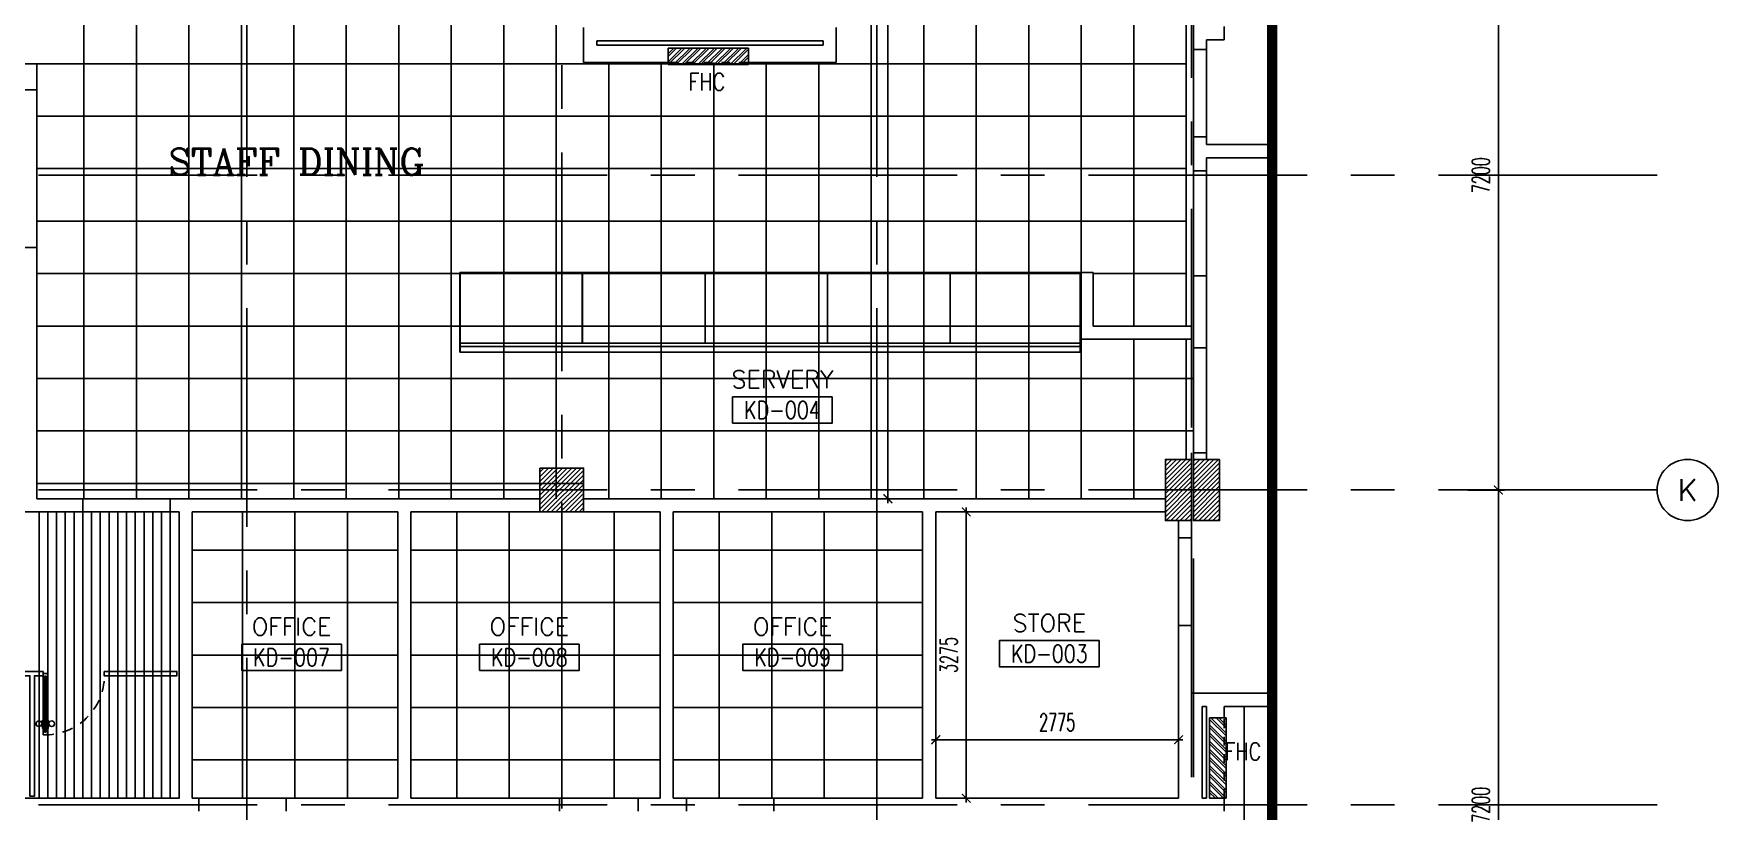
# Model space of a CAD drawing. Extents: x 417820 to 418166, y 43448 to 43632.
# Drawn here: x 417892.66 to 417911.92, y 43507.62 to 43516.51 of the extents above; entities that cross this region are included whole.
import ezdxf
from ezdxf.enums import TextEntityAlignment as Align

# ---------------------------------------------------------------- set-up
doc = ezdxf.new("R2010")
doc.units = 0
doc.header["$MEASUREMENT"] = 0
doc.header["$PDMODE"] = 3
doc.header["$PDSIZE"] = 0.1
for name, pattern in [('CENTER2', [1.125, 0.75, -0.125, 0.125, -0.125]), ('CENTERX2', [4, 2.5, -0.5, 0.5, -0.5]), ('HIDDEN', [0.375, 0.25, -0.125])]:
    doc.linetypes.add(name, pattern=pattern)
doc.layers.get('0').update_dxf_attribs({"linetype": 'CONTINUOUS'})
doc.layers.get('DEFPOINTS').update_dxf_attribs({"linetype": 'CONTINUOUS'})
for name, color, linetype in [('AX', 6, 'CONTINUOUS'), ('AX-CR', 2, 'CONTINUOUS'), ('AX-DIM', 4, 'CONTINUOUS'), ('AX-TXT', 4, 'CONTINUOUS'), ('AXES', 11, 'CENTERX2'), ('CEILING', 4, 'CONTINUOUS'), ('COL', 2, 'CONTINUOUS'), ('DIM', 4, 'CONTINUOUS'), ('DOOR', 11, 'CONTINUOUS'), ('ELEV', 2, 'CONTINUOUS'), ('FHC', 2, 'CONTINUOUS'), ('HAT', 8, 'CONTINUOUS'), ('PART', 9, 'CONTINUOUS'), ('RM-BOX', 11, 'CONTINUOUS'), ('RM-NAME', 11, 'CONTINUOUS'), ('RM-NO', 11, 'CONTINUOUS'), ('SLOPE', 8, 'CONTINUOUS'), ('WALL', 2, 'CONTINUOUS')]:
    doc.layers.add(name, color=color, linetype=linetype)
doc.styles.add('ROMANC', font='romanc', dxfattribs={"height": 0.1})
doc.styles.add('ROMANS', font='ROMANS.shx', dxfattribs={"width": 0.6})
doc.dimstyles.new('STANDARD in', dxfattribs={"dimtxt": 0.2, "dimasz": 0.1, "dimexe": 0.07, "dimexo": 0.05, "dimgap": 0.1, "dimtad": 1, "dimdec": 0, "dimlfac": 1000, "dimzin": 0, "dimdsep": 46, "dimtxsty": 'ROMANS', "dimblk": 'ARCHTICK', "dimcen": 0.05, "dimdle": 0.05, "dimclrd": 4, "dimclre": 4, "dimclrt": 2, "dimadec": 0, "dimazin": 0, "dimtfac": 1, "dimtdec": 0, "dimtmove": 2, "dimatfit": 3, "dimldrblk": 'ARCHTICK', "dimfxl": 0, "dimtolj": 1, "dimtzin": 0, "dimarcsym": 0})

# ---------------------------------------------------------------- blocks, each defined once
blk = doc.blocks.new('RM1')
at = {"layer": 'RM-BOX'}
blk.add_lwpolyline([(570, -200), (-570, -200), (-570, -500), (570, -500)], close=True, dxfattribs=at)
at = {"layer": 'RM-NAME', "style": 'ROMANS'}
for tag, p in [('ROOMNAME1', (0, 324)), ('ROOMNAME2', (0, 0))]:
    blk.add_attdef(tag, text='', height=200, dxfattribs=at).set_placement(p, align=Align.MIDDLE)
at = {"layer": 'RM-NO', "style": 'ROMANS', "width": 0.8}
blk.add_attdef('ROOMNO', text='', height=200, dxfattribs=at).set_placement((0, -350), align=Align.MIDDLE)
blk = doc.blocks.new('*X43')
at = {"color": 0}
for p, q in [((203889, 55131), (204359, 55601)), ((203889, 55184), (204306, 55601)), ((203889, 55237), (204253, 55601)), ((203889, 55290), (204199, 55601)), ((203889, 55343), (204146, 55601)), ((203889, 55396), (204093, 55601)), ((203889, 55449), (204040, 55601)), ((203889, 55502), (203987, 55601)), ((203889, 55555), (203934, 55601)), ((203912, 55101), (204389, 55578)), ((203965, 55101), (204389, 55525)), ((204018, 55101), (204389, 55472)), ((204071, 55101), (204389, 55419)), ((204124, 55101), (204389, 55366)), ((204177, 55101), (204389, 55313)), ((204230, 55101), (204389, 55260)), ((204283, 55101), (204389, 55207)), ((204336, 55101), (204389, 55154))]:
    blk.add_line(p, q, dxfattribs=at)
blk = doc.blocks.new('_ARCHTICK')
at = {"color": 0, "linetype": 'ByBlock', "const_width": 0.15}
blk.add_lwpolyline([(-0.5, -0.5), (0.5, 0.5)], dxfattribs=at)
blk = doc.blocks.new('*D172')
at = {"layer": 'DEFPOINTS', "color": 0}
for p in [(417901.159, 43525.444), (417901.159, 43511.194), (417902.425, 43511.194)]:
    blk.add_point(p, dxfattribs=at)
at = {"layer": 'DIM', "color": 4, "lineweight": -2}
for p, q in [((417901.209, 43525.444), (417902.495, 43525.444)), ((417902.425, 43525.494), (417902.425, 43511.144)), ((417901.209, 43511.194), (417902.495, 43511.194))]:
    blk.add_line(p, q, dxfattribs=at)
at = {"layer": 'DIM', "color": 4, "lineweight": -2, "xscale": 0.1, "yscale": 0.1, "zscale": 0.1}
for p, rotation in [((417902.425, 43525.444), 90), ((417902.425, 43511.194), 270)]:
    blk.add_blockref('_ARCHTICK', p, dxfattribs=dict(at, rotation=rotation))
at = {"layer": 'DIM', "color": 2, "insert": (417902.225, 43518.319), "char_height": 0.2, "attachment_point": 5, "rotation": 90, "style": 'ROMANS'}
blk.add_mtext('\\A1;14250', dxfattribs=at)
blk = doc.blocks.new('*D173')
at = {"layer": 'DEFPOINTS', "color": 0}
for p in [(417904.049, 43511.044), (417903.32, 43507.769), (417904.049, 43507.769)]:
    blk.add_point(p, dxfattribs=at)
at = {"layer": 'DIM', "color": 4, "lineweight": -2}
for p, q in [((417903.999, 43511.044), (417903.25, 43511.044)), ((417903.32, 43511.094), (417903.32, 43507.719)), ((417903.999, 43507.769), (417903.25, 43507.769))]:
    blk.add_line(p, q, dxfattribs=at)
at = {"layer": 'DIM', "color": 4, "lineweight": -2, "xscale": 0.1, "yscale": 0.1, "zscale": 0.1}
for p, rotation in [((417903.32, 43511.044), 90), ((417903.32, 43507.769), 270)]:
    blk.add_blockref('_ARCHTICK', p, dxfattribs=dict(at, rotation=rotation))
at = {"layer": 'DIM', "color": 2, "insert": (417903.12, 43509.407), "char_height": 0.2, "attachment_point": 5, "rotation": 90, "style": 'ROMANS'}
blk.add_mtext('\\A1;3275', dxfattribs=at)
blk = doc.blocks.new('*D174')
at = {"layer": 'DEFPOINTS', "color": 0}
for p in [(417902.972, 43508.438), (417902.972, 43508.438), (417905.747, 43508.438)]:
    blk.add_point(p, dxfattribs=at)
at = {"layer": 'DIM', "color": 4, "lineweight": -2}
for p, q in [((417902.972, 43508.488), (417902.972, 43508.508)), ((417905.747, 43508.488), (417905.747, 43508.508)), ((417905.797, 43508.438), (417902.922, 43508.438))]:
    blk.add_line(p, q, dxfattribs=at)
at = {"layer": 'DIM', "color": 4, "lineweight": -2, "xscale": 0.1, "yscale": 0.1, "zscale": 0.1, "rotation": 180}
blk.add_blockref('_ARCHTICK', (417902.972, 43508.438), dxfattribs=at)
at = {"layer": 'DIM', "color": 4, "lineweight": -2, "xscale": 0.1, "yscale": 0.1, "zscale": 0.1}
blk.add_blockref('_ARCHTICK', (417905.747, 43508.438), dxfattribs=at)
at = {"layer": 'DIM', "color": 2, "insert": (417904.359, 43508.638), "char_height": 0.2, "attachment_point": 5, "style": 'ROMANS'}
blk.add_mtext('\\A1;2775', dxfattribs=at)
blk = doc.blocks.new('AXL')
at = {"layer": 'AX-CR'}
blk.add_circle((-350, 0), 350, dxfattribs=at)
at = {"layer": 'AX-TXT', "style": 'ROMANS'}
blk.add_attdef('AX', text='', height=250, dxfattribs=at).set_placement((-350, 0), align=Align.MIDDLE)
blk = doc.blocks.new('*D192')
at = {"layer": 'AX-DIM', "color": 4, "linetype": 'ByBlock', "lineweight": -2}
for p, q in [((417909.052, 43518.494), (417909.472, 43518.494)), ((417909.402, 43511.244), (417909.402, 43518.544)), ((417909.052, 43511.294), (417909.472, 43511.294))]:
    blk.add_line(p, q, dxfattribs=at)
at = {"layer": 'DEFPOINTS', "color": 0, "linetype": 'ByBlock'}
for p in [(417909.002, 43518.494), (417909.402, 43518.494), (417909.002, 43511.294)]:
    blk.add_point(p, dxfattribs=at)
at = {"layer": 'AX-DIM', "color": 4, "linetype": 'ByBlock', "lineweight": -2, "xscale": 0.1, "yscale": 0.1, "zscale": 0.1}
for p, rotation in [((417909.402, 43518.494), 90), ((417909.402, 43511.294), 270)]:
    blk.add_blockref('_ARCHTICK', p, dxfattribs=dict(at, rotation=rotation))
at = {"layer": 'AX-DIM', "color": 2, "linetype": 'ByBlock', "insert": (417909.202, 43514.894), "char_height": 0.2, "attachment_point": 5, "rotation": 90, "style": 'ROMANS'}
blk.add_mtext('\\A1;7200', dxfattribs=at)
blk = doc.blocks.new('*D193')
at = {"layer": 'AX-DIM', "color": 4, "linetype": 'ByBlock', "lineweight": -2}
for p, q in [((417909.052, 43511.294), (417909.472, 43511.294)), ((417909.402, 43504.044), (417909.402, 43511.344)), ((417909.052, 43504.094), (417909.472, 43504.094))]:
    blk.add_line(p, q, dxfattribs=at)
at = {"layer": 'DEFPOINTS', "color": 0, "linetype": 'ByBlock'}
for p in [(417909.002, 43511.294), (417909.402, 43511.294), (417909.002, 43504.094)]:
    blk.add_point(p, dxfattribs=at)
at = {"layer": 'AX-DIM', "color": 4, "linetype": 'ByBlock', "lineweight": -2, "xscale": 0.1, "yscale": 0.1, "zscale": 0.1}
for p, rotation in [((417909.402, 43511.294), 90), ((417909.402, 43504.094), 270)]:
    blk.add_blockref('_ARCHTICK', p, dxfattribs=dict(at, rotation=rotation))
at = {"layer": 'AX-DIM', "color": 2, "linetype": 'ByBlock', "insert": (417909.202, 43507.694), "char_height": 0.2, "attachment_point": 5, "rotation": 90, "style": 'ROMANS'}
blk.add_mtext('\\A1;7200', dxfattribs=at)

msp = doc.modelspace()

# ---------------------------------------------------------------- hatches: boundary and pattern name
at = {"layer": 'FHC', "linetype": 'ByBlock', "ltscale": 0.3}
h = msp.add_hatch(dxfattribs=at)
h.set_pattern_fill('ANSI32', color=11, scale=175, style=0)
h.set_pattern_definition([(44.999998, (417667.715424, 43485.108035), (-0.046403885, 0.046403882), []), (44.999998, (417667.74636, 43485.108035), (-0.046403885, 0.046403882), [])])
h.paths.add_polyline_path([(417900.8316, 43516.159), (417900.8316, 43516.349), (417899.9116, 43516.349), (417899.9116, 43516.159)])
h.paths.add_polyline_path([(417899.699, 43515.7379), (417899.699, 43516.1587), (417899.9615, 43516.1587), (417899.9615, 43515.7379)], flags=9)
h = msp.add_hatch(dxfattribs=at)
h.set_pattern_fill('ANSI32', color=11, scale=175, angle=90, style=0)
h.set_pattern_definition([(135, (417937.34262, 43275.572956), (-0.046403882, -0.046403882), []), (135, (417937.34262, 43275.60389), (-0.046403882, -0.046403882), [])])
h.paths.add_polyline_path([(417906.2916, 43508.6891), (417906.1016, 43508.6891), (417906.1016, 43507.7691), (417906.2916, 43507.7691)])
h.paths.add_polyline_path([(417906.7127, 43507.5565), (417906.2919, 43507.5565), (417906.2919, 43507.819), (417906.7127, 43507.819)], flags=9)
at = {"layer": 'HAT'}
h = msp.add_hatch(dxfattribs=at)
h.set_pattern_fill('ANSI31', color=256, scale=0.3, style=0)
h.set_pattern_definition([(45, (417522.151385, 43448.763322), (-0.0265165043, 0.0265165043), [])])
h.paths.add_polyline_path([(417905.8966, 43511.2943), (417905.8966, 43511.6443), (417905.5966, 43511.6443), (417905.5966, 43511.2943)])
h.paths.add_polyline_path([(417905.5966, 43510.9443), (417905.8966, 43510.9443), (417905.8966, 43511.2943), (417905.5966, 43511.2943)])
h = msp.add_hatch(dxfattribs=at)
h.set_pattern_fill('ANSI31', color=256, scale=0.3, style=0)
h.set_pattern_definition([(45, (417522.471385, 43448.763322), (-0.0265165043, 0.0265165043), [])])
h.paths.add_polyline_path([(417906.2166, 43511.2943), (417906.2166, 43511.6443), (417905.9166, 43511.6443), (417905.9166, 43511.2943)])
h.paths.add_polyline_path([(417905.9166, 43510.9443), (417906.2166, 43510.9443), (417906.2166, 43511.2943), (417905.9166, 43511.2943)])

# ---------------------------------------------------------------- linework, layer by layer
at = {"layer": 'AXES'}
for p, q in [((417898.6966, 43448.6529), (417898.6966, 43538.4875)), ((417905.8966, 43460.01), (417905.8966, 43538.1375)), ((417905.9166, 43460.01), (417905.9166, 43538.1375)), ((417895.0966, 43466.8743), (417895.0966, 43525.6943)), ((417902.2966, 43466.8743), (417902.2966, 43525.6943)), ((417911.2163, 43514.8943), (417889.6966, 43514.8943)), ((417911.2163, 43511.2943), (417889.6966, 43511.2943)), ((417911.2163, 43507.6943), (417889.6966, 43507.6943))]:
    msp.add_line(p, q, dxfattribs=at)
at = {"layer": 'CEILING'}
for p, q in [((417893.2341, 43525.4443), (417893.2341, 43511.1943)), ((417893.8341, 43525.4443), (417893.8341, 43511.1943)), ((417894.4341, 43525.4443), (417894.4341, 43511.1943)), ((417895.0341, 43525.4443), (417895.0341, 43511.1943)), ((417895.6341, 43525.4443), (417895.6341, 43511.1943)), ((417896.2341, 43525.4443), (417896.2341, 43511.1943)), ((417896.8341, 43525.4443), (417896.8341, 43511.1943)), ((417897.4341, 43525.4443), (417897.4341, 43511.1943)), ((417898.0341, 43525.4443), (417898.0341, 43511.1943)), ((417902.2341, 43525.4443), (417902.2341, 43511.1943)), ((417902.8341, 43525.4443), (417902.8341, 43511.1943)), ((417903.4341, 43525.4443), (417903.4341, 43511.1943)), ((417904.0341, 43525.4443), (417904.0341, 43511.1943)), ((417904.6341, 43525.4443), (417904.6341, 43511.1943)), ((417905.2341, 43525.4443), (417905.2341, 43513.1693)), ((417898.6341, 43518.2443), (417898.6341, 43511.1943)), ((417905.8341, 43518.1443), (417905.8341, 43513.1693)), ((417892.6966, 43516.1693), (417905.8341, 43516.1693)), ((417899.2341, 43516.182), (417899.2341, 43511.1943)), ((417899.8341, 43516.182), (417899.8341, 43511.1943)), ((417900.4341, 43516.182), (417900.4341, 43511.1943)), ((417901.0341, 43516.182), (417901.0341, 43511.1943)), ((417901.6341, 43516.182), (417901.6341, 43511.1943)), ((417892.6966, 43515.5693), (417905.8341, 43515.5693)), ((417892.6966, 43514.9693), (417905.8341, 43514.9693)), ((417892.6966, 43514.3693), (417905.8341, 43514.3693)), ((417892.6966, 43513.7693), (417904.6341, 43513.7693)), ((417904.7716, 43513.7693), (417905.8341, 43513.7693)), ((417892.6966, 43513.1693), (417904.6341, 43513.1693)), ((417904.7716, 43513.1693), (417905.8341, 43513.1693)), ((417905.2341, 43513.0193), (417905.2341, 43511.1943)), ((417905.8341, 43513.0193), (417905.8341, 43511.6443)), ((417892.6966, 43512.5693), (417905.9166, 43512.5693)), ((417892.6966, 43511.9693), (417905.9166, 43511.9693)), ((417892.6966, 43511.3693), (417898.9466, 43511.3693)), ((417892.7216, 43511.0443), (417892.7216, 43507.7693)), ((417892.8216, 43511.0443), (417892.8216, 43507.7693)), ((417892.9216, 43511.0443), (417892.9216, 43507.7693)), ((417893.0216, 43511.0443), (417893.0216, 43507.7693)), ((417893.1216, 43511.0443), (417893.1216, 43507.7693)), ((417893.2216, 43511.0443), (417893.2216, 43507.7693)), ((417893.3216, 43511.0443), (417893.3216, 43507.7693)), ((417893.4216, 43511.0443), (417893.4216, 43507.7693)), ((417893.5216, 43511.0443), (417893.5216, 43507.7693)), ((417893.6216, 43511.0443), (417893.6216, 43507.7693)), ((417893.7216, 43511.0443), (417893.7216, 43507.7693)), ((417893.8216, 43511.0443), (417893.8216, 43507.7693)), ((417893.9216, 43511.0443), (417893.9216, 43507.7693)), ((417894.0216, 43511.0443), (417894.0216, 43507.7693)), ((417894.1216, 43511.0443), (417894.1216, 43507.7693)), ((417894.2216, 43511.0443), (417894.2216, 43507.7693)), ((417895.0466, 43507.7693), (417895.0466, 43511.0443)), ((417895.6466, 43507.7693), (417895.6466, 43511.0443)), ((417896.2466, 43507.7693), (417896.2466, 43511.0443)), ((417897.4966, 43511.0443), (417897.4966, 43507.7693)), ((417898.0966, 43511.0443), (417898.0966, 43507.7693)), ((417898.6966, 43511.0443), (417898.6966, 43507.7693)), ((417899.2966, 43511.0443), (417899.2966, 43507.7693)), ((417900.4966, 43511.0443), (417900.4966, 43507.7693)), ((417901.0966, 43511.0443), (417901.0966, 43507.7693)), ((417901.6966, 43511.0443), (417901.6966, 43507.7693)), ((417902.2966, 43511.0443), (417902.2966, 43507.7693)), ((417896.8216, 43510.6068), (417894.4716, 43510.6068)), ((417899.8216, 43510.6068), (417896.9716, 43510.6068)), ((417902.8216, 43510.6068), (417899.9716, 43510.6068)), ((417896.8216, 43510.0068), (417894.4716, 43510.0068)), ((417899.8216, 43510.0068), (417896.9716, 43510.0068)), ((417902.8216, 43510.0068), (417899.9716, 43510.0068)), ((417896.8216, 43509.4068), (417894.4716, 43509.4068)), ((417899.8216, 43509.4068), (417896.9716, 43509.4068)), ((417902.8216, 43509.4068), (417899.9716, 43509.4068)), ((417896.8216, 43508.8068), (417894.4716, 43508.8068)), ((417899.8216, 43508.8068), (417896.9716, 43508.8068)), ((417902.8216, 43508.8068), (417899.9716, 43508.8068)), ((417906.4966, 43504.3443), (417906.4966, 43508.8193)), ((417896.8216, 43508.2068), (417894.4716, 43508.2068)), ((417899.8216, 43508.2068), (417896.9716, 43508.2068)), ((417902.8216, 43508.2068), (417899.9716, 43508.2068))]:
    msp.add_line(p, q, dxfattribs=at)
msp.add_lwpolyline([(417890.9716, 43511.0443), (417894.3216, 43511.0443), (417894.3216, 43507.7693), (417890.9716, 43507.7693)], close=True, dxfattribs=at)
at = {"layer": 'COL'}
for points in [[(417905.8966, 43511.6443), (417905.8966, 43510.9443), (417905.5966, 43510.9443), (417905.5966, 43511.6443)], [(417906.2166, 43511.6443), (417906.2166, 43510.9443), (417905.9166, 43510.9443), (417905.9166, 43511.6443)], [(417898.4466, 43511.5443), (417898.4466, 43511.0443), (417898.9466, 43511.0443), (417898.9466, 43511.5443)]]:
    msp.add_lwpolyline(points, close=True, dxfattribs=at)
at = {"layer": 'DOOR', "linetype": 'ByBlock'}
for p, q in [((417892.768, 43509.1443), (417892.768, 43509.1943)), ((417892.818, 43509.1943), (417892.768, 43509.1943)), ((417892.768, 43509.1443), (417892.768, 43508.5443)), ((417892.785, 43509.1443), (417892.768, 43509.1443)), ((417892.785, 43509.1643), (417892.785, 43509.1443)), ((417892.801, 43509.1643), (417892.785, 43509.1643)), ((417892.785, 43509.1443), (417892.785, 43508.5443)), ((417892.801, 43509.1443), (417892.801, 43509.1643)), ((417892.801, 43509.1443), (417892.801, 43508.5443)), ((417892.818, 43509.1443), (417892.801, 43509.1443)), ((417892.818, 43509.1943), (417892.818, 43509.1443)), ((417892.818, 43508.5443), (417892.818, 43509.1443)), ((417892.7608, 43508.6541), (417892.7518, 43508.6541)), ((417892.7518, 43508.5893), (417892.7518, 43508.6541)), ((417892.7608, 43508.5893), (417892.7518, 43508.5893)), ((417892.7608, 43508.5893), (417892.7608, 43508.6541)), ((417892.768, 43508.5767), (417892.7608, 43508.5767)), ((417892.7608, 43508.5667), (417892.7608, 43508.5767)), ((417892.768, 43508.5667), (417892.7608, 43508.5667)), ((417892.768, 43508.5443), (417892.785, 43508.5443)), ((417892.768, 43508.5443), (417892.768, 43508.4943)), ((417892.768, 43508.4943), (417892.818, 43508.4943)), ((417892.818, 43508.4943), (417892.768, 43508.4943)), ((417892.785, 43508.5443), (417892.785, 43508.5243)), ((417892.785, 43508.5243), (417892.801, 43508.5243)), ((417892.801, 43508.5443), (417892.818, 43508.5443)), ((417892.801, 43508.5443), (417892.801, 43508.5243)), ((417892.818, 43508.5767), (417892.8252, 43508.5767)), ((417892.818, 43508.5667), (417892.8252, 43508.5667)), ((417892.818, 43508.5443), (417892.818, 43508.4943)), ((417892.8252, 43508.6541), (417892.8342, 43508.6541)), ((417892.8252, 43508.5893), (417892.8252, 43508.6541)), ((417892.8252, 43508.5893), (417892.8342, 43508.5893)), ((417892.8252, 43508.5667), (417892.8252, 43508.5767)), ((417892.8342, 43508.5893), (417892.8342, 43508.6541))]:
    msp.add_line(p, q, dxfattribs=at)
for centre in [(417892.7195, 43508.6217), (417892.8665, 43508.6217)]:
    msp.add_circle(centre, 0.0324, dxfattribs=at)
at = {"layer": 'DOOR', "linetype": 'HIDDEN', "ltscale": 0.5}
msp.add_arc((417892.793, 43509.1689), 0.675, 267.87745, 0.03923, dxfattribs=at)
at = {"layer": 'ELEV', "linetype": 'CENTER2', "const_width": 0.12}
msp.add_lwpolyline([(417906.8165, 43461.0859), (417906.8165, 43528.0943)], dxfattribs=at)
at = {"layer": 'FHC', "linetype": 'ByBlock', "ltscale": 0.3}
for p, q in [((417899.9116, 43516.349), (417900.8316, 43516.349)), ((417899.9116, 43516.159), (417899.9116, 43516.349)), ((417900.8316, 43516.349), (417900.8316, 43516.159)), ((417900.8316, 43516.159), (417899.9116, 43516.159)), ((417906.1016, 43507.7691), (417906.1016, 43508.6891)), ((417906.1016, 43508.6891), (417906.2916, 43508.6891)), ((417906.2916, 43508.6891), (417906.2916, 43507.7691)), ((417906.2916, 43507.7691), (417906.1016, 43507.7691))]:
    msp.add_line(p, q, dxfattribs=at)
at = {"layer": 'FHC', "color": 250, "linetype": 'HIDDEN', "ltscale": 0.25}
for p, q in [((417899.9213, 43516.182), (417900.8308, 43516.182)), ((417906.2666, 43507.7721), (417906.2666, 43508.6874))]:
    msp.add_line(p, q, dxfattribs=at)
at = {"layer": 'PART'}
msp.add_line((417892.768, 43509.1693), (417892.768, 43509.2193), dxfattribs=at)
msp.add_lwpolyline([(417892.768, 43509.2193), (417892.768, 43509.1693), (417892.668, 43509.1693), (417892.668, 43507.7923), (417892.618, 43507.7923), (417892.618, 43509.1693), (417892.518, 43509.1693), (417892.518, 43509.2193), (417892.768, 43509.2193)], dxfattribs=at)
msp.add_lwpolyline([(417893.468, 43509.2193), (417894.2986, 43509.2193), (417894.2986, 43509.1693), (417893.468, 43509.1689)], close=True, dxfattribs=at)
at = {"layer": 'SLOPE', "linetype": 'ByBlock'}
for p, q in [((417897.5308, 43513.782), (417898.9308, 43513.782)), ((417898.9308, 43513.782), (417897.5308, 43513.782)), ((417898.9308, 43513.782), (417897.5308, 43513.782)), ((417897.5308, 43513.782), (417898.9308, 43513.782)), ((417897.5308, 43513.782), (417897.5308, 43512.972)), ((417897.5308, 43512.872), (417897.5308, 43513.782)), ((417897.5349, 43512.972), (417897.5349, 43513.782)), ((417897.5349, 43513.782), (417897.5349, 43512.872)), ((417898.9308, 43512.972), (417898.9308, 43513.782)), ((417898.9308, 43512.972), (417898.9308, 43513.782)), ((417898.9308, 43512.972), (417898.9308, 43513.782)), ((417898.9308, 43512.972), (417898.9308, 43513.782)), ((417898.9308, 43512.972), (417898.9308, 43513.782)), ((417898.9308, 43512.972), (417898.9308, 43513.782)), ((417898.9349, 43513.782), (417898.9349, 43512.972)), ((417900.3349, 43513.782), (417898.9349, 43513.782)), ((417900.3349, 43513.782), (417898.9349, 43513.782)), ((417898.9349, 43513.782), (417898.9349, 43512.972)), ((417900.3349, 43513.782), (417904.6216, 43513.782)), ((417900.3349, 43512.972), (417900.3349, 43513.782)), ((417900.3349, 43512.9721), (417900.3349, 43513.782)), ((417900.3349, 43513.782), (417901.7349, 43513.782)), ((417900.3349, 43512.9721), (417900.3349, 43513.782)), ((417900.3349, 43512.972), (417900.3349, 43513.782)), ((417903.1349, 43513.7821), (417901.7349, 43513.7821)), ((417901.7349, 43513.7821), (417901.7349, 43512.9721)), ((417901.7349, 43512.972), (417901.7349, 43513.782)), ((417901.7349, 43512.9721), (417901.7349, 43513.782)), ((417901.7349, 43513.782), (417901.7349, 43512.9721)), ((417903.1349, 43512.9721), (417903.1349, 43513.7821)), ((417903.1349, 43513.7821), (417903.1349, 43512.9721)), ((417903.1349, 43513.7821), (417903.1349, 43512.9721)), ((417903.6849, 43513.7821), (417903.1349, 43513.7821)), ((417903.6849, 43513.7821), (417903.1349, 43513.7821)), ((417903.1349, 43512.972), (417903.1349, 43513.782)), ((417903.1349, 43512.9721), (417903.1349, 43513.782)), ((417904.6216, 43512.8721), (417904.6216, 43513.782)), ((417897.5308, 43512.972), (417898.9308, 43512.972)), ((417897.5308, 43512.972), (417898.9308, 43512.972)), ((417897.5308, 43512.972), (417898.9308, 43512.972)), ((417897.5308, 43512.972), (417898.9308, 43512.972)), ((417898.9349, 43512.972), (417897.5308, 43512.972)), ((417898.9309, 43512.937), (417897.5308, 43512.937)), ((417898.9349, 43512.972), (417897.5349, 43512.972)), ((417898.9309, 43512.937), (417897.5659, 43512.937)), ((417900.3349, 43512.972), (417898.9349, 43512.972)), ((417898.9349, 43512.972), (417900.3349, 43512.972)), ((417898.9349, 43512.972), (417900.3349, 43512.972)), ((417900.3349, 43512.972), (417898.9349, 43512.972)), ((417900.3349, 43512.937), (417898.9349, 43512.937)), ((417900.3349, 43512.937), (417898.9349, 43512.937)), ((417901.7349, 43512.9721), (417900.3349, 43512.9721)), ((417901.7349, 43512.9721), (417900.3349, 43512.9721)), ((417901.7349, 43512.9721), (417900.3349, 43512.9721)), ((417901.7349, 43512.9721), (417900.3349, 43512.9721)), ((417904.6216, 43512.9721), (417900.3349, 43512.9721)), ((417901.7349, 43512.9721), (417900.3349, 43512.9721)), ((417901.7349, 43512.9721), (417900.3349, 43512.9721)), ((417901.7349, 43512.9721), (417900.3349, 43512.9721)), ((417901.7349, 43512.9721), (417900.3349, 43512.9721)), ((417901.7349, 43512.9721), (417900.3349, 43512.9721)), ((417904.6216, 43512.9371), (417900.3349, 43512.9371)), ((417901.7349, 43512.9371), (417900.3349, 43512.9371)), ((417901.7349, 43512.9721), (417903.1349, 43512.9721)), ((417903.1349, 43512.9721), (417901.7349, 43512.9721)), ((417903.1349, 43512.9371), (417901.7349, 43512.9371)), ((417904.5349, 43512.9721), (417903.1349, 43512.9721)), ((417903.1349, 43512.9721), (417904.5349, 43512.9721)), ((417903.1349, 43512.9721), (417904.5349, 43512.9721)), ((417904.5349, 43512.9371), (417903.1349, 43512.9371)), ((417898.9309, 43512.872), (417897.5308, 43512.872)), ((417900.3349, 43512.872), (417898.9349, 43512.872)), ((417901.7349, 43512.8721), (417900.3349, 43512.8721)), ((417903.1349, 43512.8721), (417901.7349, 43512.8721)), ((417904.6216, 43512.8721), (417903.1349, 43512.8721))]:
    msp.add_line(p, q, dxfattribs=at)
at = {"layer": 'WALL'}
for p, q in [((417905.9166, 43516.3317), (417905.9166, 43518.1443)), ((417898.9466, 43516.182), (417898.9466, 43516.582)), ((417901.8348, 43516.582), (417901.8348, 43516.182)), ((417906.2666, 43516.4443), (417906.2666, 43516.5943)), ((417899.0966, 43516.432), (417901.6848, 43516.432)), ((417899.0966, 43516.432), (417899.0966, 43516.382)), ((417899.0966, 43516.382), (417901.6848, 43516.382)), ((417901.6848, 43516.432), (417901.6848, 43516.382)), ((417906.0666, 43516.4443), (417906.0666, 43516.3317)), ((417906.2666, 43516.4443), (417906.0666, 43516.4443)), ((417890.9716, 43516.1693), (417892.6966, 43516.1693)), ((417892.6966, 43516.1693), (417892.6966, 43515.8693)), ((417898.9466, 43516.182), (417899.9116, 43516.182)), ((417899.9116, 43516.182), (417899.9116, 43516.349)), ((417899.9116, 43516.349), (417900.8316, 43516.349)), ((417900.8316, 43516.349), (417900.8316, 43516.1817)), ((417900.8316, 43516.182), (417901.8348, 43516.182)), ((417906.0666, 43516.3317), (417905.9166, 43516.3317)), ((417905.9166, 43516.3317), (417905.9166, 43514.9443)), ((417906.0666, 43516.3317), (417906.0666, 43515.2443)), ((417892.5466, 43515.8693), (417892.6966, 43515.8693)), ((417892.6966, 43515.8693), (417892.6966, 43511.1943)), ((417906.0666, 43515.3317), (417905.9166, 43515.3317)), ((417906.8165, 43515.2443), (417906.0666, 43515.2443)), ((417906.8165, 43515.0943), (417906.0666, 43515.0943)), ((417906.0666, 43515.0943), (417906.0666, 43514.9443)), ((417905.9166, 43512.9193), (417905.9166, 43514.9443)), ((417906.0666, 43514.9443), (417905.9166, 43514.9443)), ((417906.0666, 43512.9193), (417906.0666, 43514.9443)), ((417892.5466, 43514.0693), (417892.6966, 43514.0693)), ((417904.6216, 43513.0193), (417904.6216, 43513.782)), ((417904.6216, 43513.782), (417904.7716, 43513.782)), ((417904.7716, 43513.1693), (417904.7716, 43513.782)), ((417906.0666, 43513.7443), (417905.9166, 43513.7443)), ((417905.8966, 43513.1693), (417904.7716, 43513.1693)), ((417905.8966, 43513.0193), (417905.8966, 43513.1693)), ((417905.8966, 43513.0193), (417904.6216, 43513.0193)), ((417905.8966, 43512.9193), (417905.8966, 43513.0193)), ((417905.9166, 43512.9193), (417906.0666, 43512.9193)), ((417905.9166, 43511.6443), (417905.9166, 43512.9193)), ((417906.0666, 43512.9193), (417906.0666, 43511.6443)), ((417905.8966, 43511.5443), (417905.8966, 43511.7193)), ((417905.9166, 43511.7193), (417906.0666, 43511.7193)), ((417892.6966, 43511.1943), (417893.2216, 43511.1943)), ((417893.2216, 43511.1943), (417898.4466, 43511.1943)), ((417893.2216, 43511.1943), (417893.2216, 43511.0443)), ((417894.2216, 43511.0443), (417894.2216, 43511.1943)), ((417905.5966, 43511.1943), (417898.9466, 43511.1943)), ((417891.7466, 43511.0443), (417893.2216, 43511.0443)), ((417894.2216, 43511.0443), (417894.3216, 43511.0443)), ((417894.3216, 43511.0443), (417894.3216, 43507.7693)), ((417894.4716, 43511.0443), (417894.4716, 43507.7693)), ((417894.4716, 43511.0443), (417896.8216, 43511.0443)), ((417896.8216, 43511.0443), (417896.8216, 43507.7693)), ((417896.9716, 43511.0443), (417896.9716, 43507.7693)), ((417896.9716, 43511.0443), (417898.4466, 43511.0443)), ((417899.8216, 43511.0443), (417898.9466, 43511.0443)), ((417899.8216, 43511.0443), (417899.8216, 43507.7693)), ((417902.8216, 43511.0443), (417899.9716, 43511.0443)), ((417899.9716, 43511.0443), (417899.9716, 43507.7693)), ((417902.8216, 43511.0443), (417902.8216, 43507.7693)), ((417902.9716, 43511.0443), (417902.9716, 43507.7693)), ((417905.5966, 43511.0443), (417902.9716, 43511.0443)), ((417905.7466, 43510.7454), (417905.7466, 43510.9443)), ((417905.8966, 43510.7454), (417905.8966, 43510.9443)), ((417905.7466, 43507.7693), (417905.7466, 43510.7454)), ((417905.7466, 43510.7454), (417905.8966, 43510.7454)), ((417905.8966, 43510.7454), (417905.8966, 43508.9693)), ((417905.7466, 43509.7454), (417905.8966, 43509.7454)), ((417905.8966, 43508.9693), (417906.8165, 43508.9693)), ((417906.0166, 43508.8193), (417906.0666, 43508.8193)), ((417906.0166, 43507.7693), (417906.0166, 43508.8193)), ((417906.0666, 43507.7693), (417906.0666, 43508.8193)), ((417906.2666, 43508.8193), (417906.8165, 43508.8193)), ((417906.2666, 43508.6891), (417906.2666, 43508.8193)), ((417894.3216, 43507.7693), (417890.9716, 43507.7693)), ((417895.548, 43507.7693), (417894.4716, 43507.7693)), ((417894.548, 43507.7693), (417894.548, 43507.6193)), ((417896.8216, 43507.7693), (417895.548, 43507.7693)), ((417895.548, 43507.7693), (417895.548, 43507.6193)), ((417898.6716, 43507.7693), (417896.9716, 43507.7693)), ((417899.8216, 43507.7693), (417898.6716, 43507.7693)), ((417898.6716, 43507.7693), (417898.6716, 43507.6193)), ((417899.5716, 43507.7693), (417899.5716, 43507.6193)), ((417900.1216, 43507.7693), (417899.9716, 43507.7693)), ((417902.8216, 43507.7693), (417900.1216, 43507.7693)), ((417900.1216, 43507.7693), (417900.1216, 43507.6193)), ((417901.1216, 43507.7693), (417901.1216, 43507.6193)), ((417905.7466, 43507.7693), (417902.9716, 43507.7693)), ((417906.0166, 43507.7693), (417906.0666, 43507.7693)), ((417906.2666, 43507.6193), (417906.2666, 43507.7691))]:
    msp.add_line(p, q, dxfattribs=at)

# ---------------------------------------------------------------- block references
at = {"layer": 'AX', "xscale": 0.001000000047497451, "yscale": 0.0009999999892897904, "zscale": 0.001}
msp.add_blockref('AXL', (417911.9163, 43511.2943), dxfattribs=at).add_auto_attribs({'AX': 'K'})
at = {"layer": 'HAT', "xscale": 0.001000000047497451, "yscale": 0.0009999999892897904, "zscale": 0.001}
for p, values in [((417901.2193, 43512.5592), {'ROOMNO': 'KD-004', 'ROOMNAME2': 'SERVERY'}), ((417895.6079, 43509.731), {'ROOMNO': 'KD-007', 'ROOMNAME2': 'OFFICE'}), ((417898.3264, 43509.731), {'ROOMNO': 'KD-008', 'ROOMNAME2': 'OFFICE'}), ((417901.3363, 43509.731), {'ROOMNO': 'KD-009', 'ROOMNAME2': 'OFFICE'}), ((417904.27, 43509.7728), {'ROOMNO': 'KD-003', 'ROOMNAME2': 'STORE'})]:
    msp.add_blockref('RM1', p, dxfattribs=at).add_auto_attribs(values)
msp.add_blockref('*X43', (417694.5581, 43455.9433), dxfattribs=at)

# ---------------------------------------------------------------- texts
at = {"layer": 'FHC', "style": 'ROMANS', "width": 0.8}
for p in [(417900.146, 43515.8629), (417906.2738, 43508.2028)]:
    msp.add_text('FHC', height=0.2, dxfattribs=at).set_placement(p)
at = {"layer": 'RM-NAME', "color": 2, "style": 'ROMANC'}
msp.add_text('STAFF DINING', height=0.3, dxfattribs=at).set_placement((417895.6681, 43515.049), align=Align.MIDDLE)

# ---------------------------------------------------------------- dimensions: what is measured, and where the dimension line sits
at = {"layer": 'AX-DIM', "linetype": 'ByBlock'}
for base, p1, p2, picture, middle in [((417909.4023, 43518.4943), (417909.0023, 43511.2943), (417909.0023, 43518.4943), '*D192', (417909.2023, 43514.8943)), ((417909.4023, 43511.2943), (417909.0023, 43504.0943), (417909.0023, 43511.2943), '*D193', (417909.2023, 43507.6943))]:
    dim = msp.add_linear_dim(base=base, p1=p1, p2=p2, angle=90, dimstyle='STANDARD in', dxfattribs=at)
    dim.commit()
    dim.dimension.update_dxf_attribs({"geometry": picture, "text_midpoint": middle})
at = {"layer": 'DIM'}
for base, p1, p2, picture, middle in [((417902.4251, 43511.1943), (417901.1591, 43525.4443), (417901.1591, 43511.1943), '*D172', (417902.2251, 43518.3193)), ((417903.3204, 43507.7693), (417904.049, 43511.0443), (417904.049, 43507.7693), '*D173', (417903.1204, 43509.4068))]:
    dim = msp.add_linear_dim(base=base, p1=p1, p2=p2, angle=90, dimstyle='STANDARD in', dxfattribs=at)
    dim.commit()
    dim.dimension.update_dxf_attribs({"geometry": picture, "text_midpoint": middle})
dim = msp.add_linear_dim(base=(417902.9716, 43508.4376), p1=(417905.7466, 43508.4376), p2=(417902.9716, 43508.4376), dimstyle='STANDARD in', dxfattribs=at)
dim.commit()
dim.dimension.update_dxf_attribs({"geometry": '*D174', "text_midpoint": (417904.3591, 43508.6376)})

doc.saveas('drawing.dxf')
